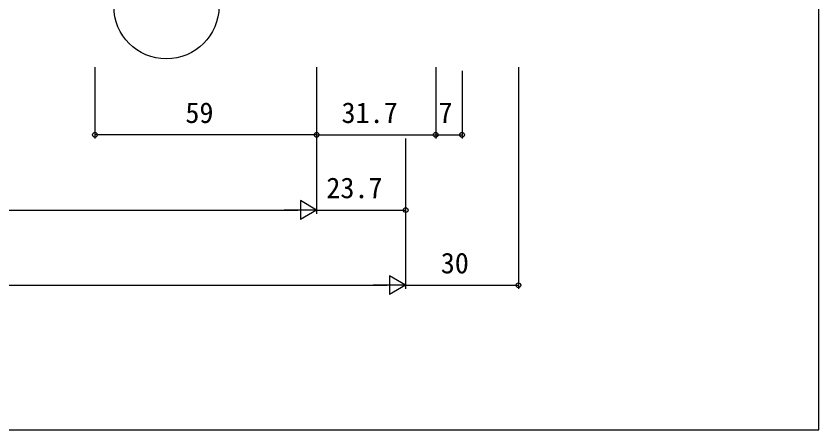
# Model space of a CAD drawing. Units: millimetres, scale not verified. Extents: x -437 to 438, y -331 to 329.
# Drawn here: x 224.5 to 438.2, y -331.3 to -221.2 of the extents above; entities that cross this region are included whole.
import ezdxf
from ezdxf.enums import TextEntityAlignment as Align

# ---------------------------------------------------------------- set-up
doc = ezdxf.new("R2010")
doc.units = ezdxf.units.MM
doc.header["$LTSCALE"] = 2
for name, color, linetype in [('0-5_YKK_13', 4, 'Continuous'), ('0-7_YKK_D', 6, 'Continuous'), ('0-8_YKK_ZWAK', 7, 'Continuous')]:
    doc.layers.add(name, color=color, linetype=linetype)
doc.styles.add('ＭＳ ゴシック', font='')
doc.styles.get('ＭＳ ゴシック').set_extended_font_data('MS Gothic')

msp = doc.modelspace()

# ---------------------------------------------------------------- linework, layer by layer
at = {"layer": '0-5_YKK_13'}
msp.add_circle((264.5, -218.6), 14, dxfattribs=at)
at = {"layer": '0-7_YKK_D'}
for p, q in [((245.5, -234.8), (245.5, -253.8)), ((304.5, -234.8), (304.5, -253.8)), ((304.5, -234.8), (304.5, -273.8)), ((304.5, -234.8), (304.5, -273.8)), ((304.5, -234.8), (304.5, -253.8)), ((336.2, -234.8), (336.2, -253.8)), ((358.2, -234.8), (358.2, -293.8)), ((336.2, -235.8), (336.2, -253.8)), ((343.2, -235.8), (343.2, -253.8)), ((304.5, -252.8), (245.5, -252.8)), ((304.5, -252.8), (336.2, -252.8)), ((328.2, -253.8), (328.2, -273.8)), ((328.2, -253.8), (328.2, -293.8)), ((328.2, -253.8), (328.2, -293.8)), ((336.2, -252.8), (343.2, -252.8)), ((304.5, -272.8), (300.17, -270.3)), ((300.17, -270.3), (300.17, -275.3)), ((-0.5, -272.8), (299.5, -272.8)), ((304.5, -272.8), (295.84, -272.8)), ((304.5, -272.8), (300.17, -275.3)), ((304.5, -272.8), (328.2, -272.8)), ((328.2, -292.8), (323.87, -290.3)), ((323.87, -290.3), (323.87, -295.3)), ((-24.2, -292.8), (323.2, -292.8)), ((328.2, -292.8), (319.54, -292.8)), ((328.2, -292.8), (323.87, -295.3)), ((328.2, -292.8), (358.2, -292.8))]:
    msp.add_line(p, q, dxfattribs=at)
for centre in [(245.5, -252.8), (304.5, -252.8), (304.5, -252.8), (336.2, -252.8), (336.2, -252.8), (343.2, -252.8), (328.2, -272.8), (358.2, -292.8)]:
    msp.add_circle(centre, 0.637, dxfattribs=at)
at = {"layer": '0-8_YKK_ZWAK'}
msp.add_lwpolyline([(-436.8, -331.3), (438.2, -331.3), (438.2, 293.7)], dxfattribs=at)

# ---------------------------------------------------------------- texts
at = {"layer": '0-7_YKK_D', "style": 'ＭＳ ゴシック'}
for s, p in [('59', (269.567, -251.3)), ('31.7', (311.124, -251.3)), ('7', (336.951, -251.3)), ('23.7', (307.086, -271.3)), ('30', (337.541, -291.3))]:
    msp.add_text(s, height=5.499, dxfattribs=at).set_placement(p, align=Align.BOTTOM_LEFT)

doc.saveas('drawing.dxf')
